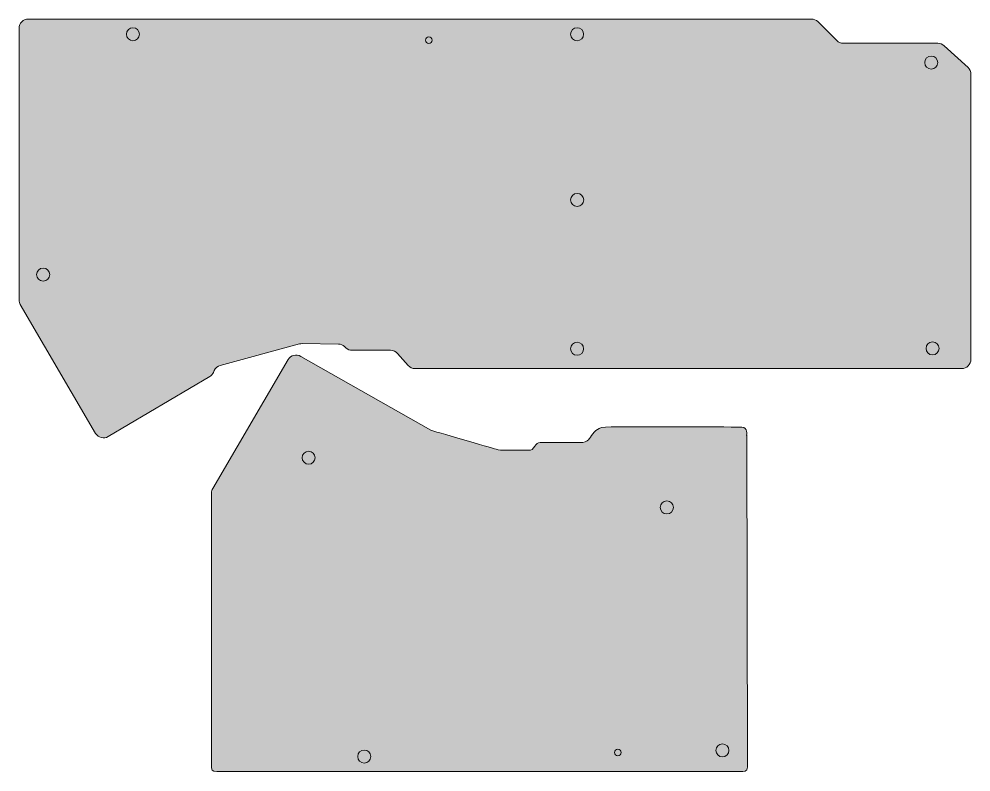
# Model space of a CAD drawing. Header units: millimetres. Extents: x 0 to 294, y 0 to 232.
import ezdxf

# ---------------------------------------------------------------- set-up
doc = ezdxf.new("R2010")
doc.units = ezdxf.units.MM
doc.header["$MEASUREMENT"] = 0
doc.layers.add('Layer 1', color=7, linetype='Continuous')

# ---------------------------------------------------------------- blocks, each defined once
blk = doc.blocks.new('block 7')
at = {"layer": 'Layer 1', "color": 7, "lineweight": 9, "true_color": 0xffffff}
blk.add_open_spline([(89.36, 98.88), (90.47, 98.88), (91.37, 97.98), (91.37, 96.87), (91.37, 95.76), (90.47, 94.86), (89.36, 94.86), (88.25, 94.86), (87.35, 95.76), (87.35, 96.87), (87.35, 97.98), (88.25, 98.88), (89.36, 98.88)], degree=3, knots=[0, 0, 0, 0, 1, 1, 1, 2, 2, 2, 3, 3, 3, 4, 4, 4, 4], dxfattribs=at)
blk = doc.blocks.new('block 8')
at = {"layer": 'Layer 1', "color": 7, "lineweight": 9, "true_color": 0xffffff}
blk.add_open_spline([(216.99, 8.61), (218.1, 8.61), (219, 7.71), (219, 6.6), (219, 5.49), (218.1, 4.59), (216.99, 4.59), (215.88, 4.59), (214.98, 5.49), (214.98, 6.6), (214.98, 7.71), (215.88, 8.61), (216.99, 8.61)], degree=3, knots=[0, 0, 0, 0, 1, 1, 1, 2, 2, 2, 3, 3, 3, 4, 4, 4, 4], dxfattribs=at)
blk = doc.blocks.new('block 9')
at = {"layer": 'Layer 1', "color": 7, "lineweight": 9, "true_color": 0xffffff}
blk.add_open_spline([(199.85, 83.54), (200.96, 83.54), (201.86, 82.64), (201.86, 81.53), (201.86, 80.42), (200.96, 79.52), (199.85, 79.52), (198.74, 79.52), (197.84, 80.42), (197.84, 81.53), (197.84, 82.64), (198.74, 83.54), (199.85, 83.54)], degree=3, knots=[0, 0, 0, 0, 1, 1, 1, 2, 2, 2, 3, 3, 3, 4, 4, 4, 4], dxfattribs=at)
blk = doc.blocks.new('block 10')
at = {"layer": 'Layer 1', "color": 7, "lineweight": 9, "true_color": 0xffffff}
blk.add_open_spline([(106.5, 6.7), (107.61, 6.7), (108.51, 5.8), (108.51, 4.69), (108.51, 3.58), (107.61, 2.68), (106.5, 2.68), (105.39, 2.68), (104.49, 3.58), (104.49, 4.69), (104.49, 5.8), (105.39, 6.7), (106.5, 6.7)], degree=3, knots=[0, 0, 0, 0, 1, 1, 1, 2, 2, 2, 3, 3, 3, 4, 4, 4, 4], dxfattribs=at)
blk = doc.blocks.new('block 12')
at = {"layer": 'Layer 1', "color": 7, "lineweight": 9, "true_color": 0xffffff}
blk.add_open_spline([(172.19, 178.4), (173.3, 178.4), (174.2, 177.5), (174.2, 176.39), (174.2, 175.28), (173.3, 174.38), (172.19, 174.38), (171.08, 174.38), (170.18, 175.28), (170.18, 176.39), (170.18, 177.5), (171.08, 178.4), (172.19, 178.4)], degree=3, knots=[0, 0, 0, 0, 1, 1, 1, 2, 2, 2, 3, 3, 3, 4, 4, 4, 4], dxfattribs=at)
blk = doc.blocks.new('block 13')
at = {"layer": 'Layer 1', "color": 7, "lineweight": 9, "true_color": 0xffffff}
blk.add_open_spline([(172.16, 229.52), (173.27, 229.52), (174.17, 228.62), (174.17, 227.51), (174.17, 226.4), (173.27, 225.5), (172.16, 225.5), (171.05, 225.5), (170.14, 226.4), (170.14, 227.51), (170.14, 228.62), (171.05, 229.52), (172.16, 229.52)], degree=3, knots=[0, 0, 0, 0, 1, 1, 1, 2, 2, 2, 3, 3, 3, 4, 4, 4, 4], dxfattribs=at)
blk = doc.blocks.new('block 14')
at = {"layer": 'Layer 1', "color": 7, "lineweight": 9, "true_color": 0xffffff}
blk.add_open_spline([(281.8, 132.61), (282.91, 132.61), (283.81, 131.71), (283.81, 130.6), (283.81, 129.49), (282.91, 128.59), (281.8, 128.59), (280.69, 128.59), (279.79, 129.49), (279.79, 130.6), (279.79, 131.71), (280.69, 132.61), (281.8, 132.61)], degree=3, knots=[0, 0, 0, 0, 1, 1, 1, 2, 2, 2, 3, 3, 3, 4, 4, 4, 4], dxfattribs=at)
blk = doc.blocks.new('block 15')
at = {"layer": 'Layer 1', "color": 7, "lineweight": 9, "true_color": 0xffffff}
blk.add_open_spline([(172.16, 132.5), (173.27, 132.5), (174.17, 131.6), (174.17, 130.49), (174.17, 129.38), (173.27, 128.48), (172.16, 128.48), (171.05, 128.48), (170.14, 129.38), (170.14, 130.49), (170.14, 131.6), (171.05, 132.5), (172.16, 132.5)], degree=3, knots=[0, 0, 0, 0, 1, 1, 1, 2, 2, 2, 3, 3, 3, 4, 4, 4, 4], dxfattribs=at)
blk = doc.blocks.new('block 16')
at = {"layer": 'Layer 1', "color": 7, "lineweight": 9, "true_color": 0xffffff}
blk.add_open_spline([(281.41, 220.77), (282.52, 220.77), (283.42, 219.87), (283.42, 218.76), (283.42, 217.65), (282.52, 216.75), (281.41, 216.75), (280.3, 216.75), (279.4, 217.65), (279.4, 218.76), (279.4, 219.87), (280.3, 220.77), (281.41, 220.77)], degree=3, knots=[0, 0, 0, 0, 1, 1, 1, 2, 2, 2, 3, 3, 3, 4, 4, 4, 4], dxfattribs=at)
blk = doc.blocks.new('block 17')
at = {"layer": 'Layer 1', "color": 7, "lineweight": 9, "true_color": 0xffffff}
blk.add_open_spline([(35.17, 229.52), (36.28, 229.52), (37.18, 228.62), (37.18, 227.51), (37.18, 226.4), (36.28, 225.5), (35.17, 225.5), (34.06, 225.5), (33.16, 226.4), (33.16, 227.51), (33.16, 228.62), (34.06, 229.52), (35.17, 229.52)], degree=3, knots=[0, 0, 0, 0, 1, 1, 1, 2, 2, 2, 3, 3, 3, 4, 4, 4, 4], dxfattribs=at)
blk = doc.blocks.new('block 11')
at = {"layer": 'Layer 1'}
for name in ['block 17', 'block 13', 'block 16', 'block 12', 'block 15', 'block 14']:
    blk.add_blockref(name, (0, 0), dxfattribs=at)
blk = doc.blocks.new('block 18')
at = {"layer": 'Layer 1', "color": 7, "lineweight": 9, "true_color": 0xffffff}
blk.add_open_spline([(7.48, 155.36), (8.59, 155.36), (9.49, 154.46), (9.49, 153.35), (9.49, 152.24), (8.59, 151.34), (7.48, 151.34), (6.37, 151.34), (5.47, 152.24), (5.47, 153.35), (5.47, 154.46), (6.37, 155.36), (7.48, 155.36)], degree=3, knots=[0, 0, 0, 0, 1, 1, 1, 2, 2, 2, 3, 3, 3, 4, 4, 4, 4], dxfattribs=at)
blk = doc.blocks.new('block 21')
at = {"layer": 'Layer 1', "true_color": 0xc2c200}
h = blk.add_hatch(color=52, dxfattribs=at)
h.dxf.hatch_style = 2
edge = h.paths.add_edge_path()
edge.add_spline(control_points=[(290.79, 124.35), (290.79, 124.35), (122.2, 124.35), (122.2, 124.35), (121.39, 124.35), (120.61, 124.71), (120.09, 125.31), (120.09, 125.31), (116.77, 129.05), (116.77, 129.05), (116.24, 129.65), (115.46, 130), (114.65, 130), (114.65, 130), (102.83, 130), (102.83, 130), (102.09, 130), (101.39, 130.28), (100.86, 130.77), (100.86, 130.77), (100.47, 131.13), (100.47, 131.13), (99.94, 131.62), (99.27, 131.9), (98.57, 131.9), (98.57, 131.9), (87.35, 132.08), (87.35, 132.08), (87.07, 132.08), (86.82, 132.04), (86.57, 131.97), (86.57, 131.97), (62.09, 125.34), (62.09, 125.34), (61.28, 125.13), (60.61, 124.57), (60.25, 123.79), (60.25, 123.79), (59.97, 123.19), (59.97, 123.19), (59.73, 122.66), (59.34, 122.24), (58.84, 121.92), (58.84, 121.92), (27.55, 103.4), (27.55, 103.4), (26.21, 102.59), (24.45, 103.05), (23.67, 104.39), (23.67, 104.39), (0.42, 144.11), (0.42, 144.11), (0.18, 144.53), (0.04, 145.03), (0.04, 145.56), (0.04, 145.56), (0.04, 211.53), (0.04, 211.53), (0.04, 220.31), (0.04, 228.35), (0.04, 229.38), (0.04, 229.38), (0.04, 229.38), (0.04, 229.38), (0.04, 230.93), (1.31, 232.2), (2.86, 232.2), (2.86, 232.2), (244.4, 232.2), (244.4, 232.2), (245.15, 232.2), (245.89, 231.92), (246.42, 231.39), (246.42, 231.39), (252.24, 225.53), (252.24, 225.53), (252.77, 225), (253.47, 224.72), (254.25, 224.72), (254.25, 224.72), (283.46, 224.72), (283.46, 224.72), (284.16, 224.72), (284.83, 224.44), (285.36, 223.98), (285.36, 223.98), (292.74, 217.24), (292.74, 217.24), (293.33, 216.71), (293.65, 215.94), (293.65, 215.16), (293.65, 215.16), (293.65, 127.21), (293.65, 127.21), (293.62, 125.62), (292.35, 124.35), (290.79, 124.35)], knot_values=[0, 0, 0, 0, 1, 1, 1, 2, 2, 2, 3, 3, 3, 4, 4, 4, 5, 5, 5, 6, 6, 6, 7, 7, 7, 8, 8, 8, 9, 9, 9, 10, 10, 10, 11, 11, 11, 12, 12, 12, 13, 13, 13, 14, 14, 14, 15, 15, 15, 16, 16, 16, 17, 17, 17, 18, 18, 18, 19, 19, 19, 20, 20, 20, 21, 21, 21, 22, 22, 22, 23, 23, 23, 24, 24, 24, 25, 25, 25, 26, 26, 26, 27, 27, 27, 28, 28, 28, 29, 29, 29, 30, 30, 30, 31, 31, 31, 32, 32, 32, 32], degree=3, periodic=1)
at = {"layer": 'Layer 1', "lineweight": 0}
blk.add_open_spline([(290.79, 124.35), (290.79, 124.35), (122.2, 124.35), (122.2, 124.35), (121.39, 124.35), (120.61, 124.71), (120.09, 125.31), (120.09, 125.31), (116.77, 129.05), (116.77, 129.05), (116.24, 129.65), (115.46, 130), (114.65, 130), (114.65, 130), (102.83, 130), (102.83, 130), (102.09, 130), (101.39, 130.28), (100.86, 130.77), (100.86, 130.77), (100.47, 131.13), (100.47, 131.13), (99.94, 131.62), (99.27, 131.9), (98.57, 131.9), (98.57, 131.9), (87.35, 132.08), (87.35, 132.08), (87.07, 132.08), (86.82, 132.04), (86.57, 131.97), (86.57, 131.97), (62.09, 125.34), (62.09, 125.34), (61.28, 125.13), (60.61, 124.57), (60.25, 123.79), (60.25, 123.79), (59.97, 123.19), (59.97, 123.19), (59.73, 122.66), (59.34, 122.24), (58.84, 121.92), (58.84, 121.92), (27.55, 103.4), (27.55, 103.4), (26.21, 102.59), (24.45, 103.05), (23.67, 104.39), (23.67, 104.39), (0.42, 144.11), (0.42, 144.11), (0.18, 144.53), (0.04, 145.03), (0.04, 145.56), (0.04, 145.56), (0.04, 211.53), (0.04, 211.53), (0.04, 220.31), (0.04, 228.35), (0.04, 229.38), (0.04, 229.38), (0.04, 229.38), (0.04, 229.38), (0.04, 230.93), (1.31, 232.2), (2.86, 232.2), (2.86, 232.2), (244.4, 232.2), (244.4, 232.2), (245.15, 232.2), (245.89, 231.92), (246.42, 231.39), (246.42, 231.39), (252.24, 225.53), (252.24, 225.53), (252.77, 225), (253.47, 224.72), (254.25, 224.72), (254.25, 224.72), (283.46, 224.72), (283.46, 224.72), (284.16, 224.72), (284.83, 224.44), (285.36, 223.98), (285.36, 223.98), (292.74, 217.24), (292.74, 217.24), (293.33, 216.71), (293.65, 215.94), (293.65, 215.16), (293.65, 215.16), (293.65, 127.21), (293.65, 127.21), (293.62, 125.62), (292.35, 124.35), (290.79, 124.35)], degree=3, knots=[0, 0, 0, 0, 1, 1, 1, 2, 2, 2, 3, 3, 3, 4, 4, 4, 5, 5, 5, 6, 6, 6, 7, 7, 7, 8, 8, 8, 9, 9, 9, 10, 10, 10, 11, 11, 11, 12, 12, 12, 13, 13, 13, 14, 14, 14, 15, 15, 15, 16, 16, 16, 17, 17, 17, 18, 18, 18, 19, 19, 19, 20, 20, 20, 21, 21, 21, 22, 22, 22, 23, 23, 23, 24, 24, 24, 25, 25, 25, 26, 26, 26, 27, 27, 27, 28, 28, 28, 29, 29, 29, 30, 30, 30, 31, 31, 31, 32, 32, 32, 32], dxfattribs=at)
at = {"layer": 'Layer 1', "color": 7, "lineweight": 9, "true_color": 0xffffff}
blk.add_open_spline([(290.79, 124.35), (290.79, 124.35), (122.2, 124.35), (122.2, 124.35), (121.39, 124.35), (120.61, 124.71), (120.09, 125.31), (120.09, 125.31), (116.77, 129.05), (116.77, 129.05), (116.24, 129.65), (115.46, 130), (114.65, 130), (114.65, 130), (102.83, 130), (102.83, 130), (102.09, 130), (101.39, 130.28), (100.86, 130.77), (100.86, 130.77), (100.47, 131.13), (100.47, 131.13), (99.94, 131.62), (99.27, 131.9), (98.57, 131.9), (98.57, 131.9), (87.35, 132.08), (87.35, 132.08), (87.07, 132.08), (86.82, 132.04), (86.57, 131.97), (86.57, 131.97), (62.09, 125.34), (62.09, 125.34), (61.28, 125.13), (60.61, 124.57), (60.25, 123.79), (60.25, 123.79), (59.97, 123.19), (59.97, 123.19), (59.73, 122.66), (59.34, 122.24), (58.84, 121.92), (58.84, 121.92), (27.55, 103.4), (27.55, 103.4), (26.21, 102.59), (24.45, 103.05), (23.67, 104.39), (23.67, 104.39), (0.42, 144.11), (0.42, 144.11), (0.18, 144.53), (0.04, 145.03), (0.04, 145.56), (0.04, 145.56), (0.04, 211.53), (0.04, 211.53), (0.04, 220.31), (0.04, 228.35), (0.04, 229.38), (0.04, 229.38), (0.04, 229.38), (0.04, 229.38), (0.04, 230.93), (1.31, 232.2), (2.86, 232.2), (2.86, 232.2), (244.4, 232.2), (244.4, 232.2), (245.15, 232.2), (245.89, 231.92), (246.42, 231.39), (246.42, 231.39), (252.24, 225.53), (252.24, 225.53), (252.77, 225), (253.47, 224.72), (254.25, 224.72), (254.25, 224.72), (283.46, 224.72), (283.46, 224.72), (284.16, 224.72), (284.83, 224.44), (285.36, 223.98), (285.36, 223.98), (292.74, 217.24), (292.74, 217.24), (293.33, 216.71), (293.65, 215.94), (293.65, 215.16), (293.65, 215.16), (293.65, 127.21), (293.65, 127.21), (293.62, 125.62), (292.35, 124.35), (290.79, 124.35)], degree=3, knots=[0, 0, 0, 0, 1, 1, 1, 2, 2, 2, 3, 3, 3, 4, 4, 4, 5, 5, 5, 6, 6, 6, 7, 7, 7, 8, 8, 8, 9, 9, 9, 10, 10, 10, 11, 11, 11, 12, 12, 12, 13, 13, 13, 14, 14, 14, 15, 15, 15, 16, 16, 16, 17, 17, 17, 18, 18, 18, 19, 19, 19, 20, 20, 20, 21, 21, 21, 22, 22, 22, 23, 23, 23, 24, 24, 24, 25, 25, 25, 26, 26, 26, 27, 27, 27, 28, 28, 28, 29, 29, 29, 30, 30, 30, 31, 31, 31, 32, 32, 32, 32], dxfattribs=at)
blk = doc.blocks.new('block 20')
at = {"layer": 'Layer 1'}
blk.add_blockref('block 21', (0, 0), dxfattribs=at)
blk = doc.blocks.new('block 19')
at = {"layer": 'Layer 1'}
blk.add_blockref('block 20', (0, 0), dxfattribs=at)
blk = doc.blocks.new('block 4')
at = {"layer": 'Layer 1', "true_color": 0xc2c200}
h = blk.add_hatch(color=52, dxfattribs=at)
h.dxf.hatch_style = 2
edge = h.paths.add_edge_path()
edge.add_spline(control_points=[(224.47, 103.72), (224.37, 103.89), (224.97, 106.19), (222.99, 106.33), (222.78, 106.33), (188.63, 106.47), (180.94, 106.33), (179.03, 106.29), (178.36, 105.52), (178.29, 105.48), (177.27, 104.78), (175.75, 102.48), (175.75, 102.48), (175.22, 101.88), (174.13, 101.53), (173.32, 101.53), (173.32, 101.53), (161.29, 101.56), (161.29, 101.56), (160.55, 101.56), (160.02, 101.42), (159.49, 100.89), (159.49, 100.89), (159.49, 100.89), (159.49, 100.89), (158.96, 100.4), (158.57, 99.27), (157.83, 99.24), (157.83, 99.24), (151.55, 99.13), (148.91, 99.17), (148.73, 99.17), (147.07, 99.41), (146.65, 99.62), (146.4, 99.73), (127.32, 105.27), (127.07, 105.34), (127.07, 105.34), (86.92, 128.13), (86.92, 128.13), (85.58, 128.94), (83.82, 128.48), (83.04, 127.14), (83.04, 127.14), (59.8, 87.42), (59.8, 87.42), (59.55, 86.99), (59.41, 86.5), (59.41, 85.97), (59.41, 85.97), (59.41, 3.99), (59.41, 3.99), (59.41, 3.99), (59.41, 2.15), (59.41, 2.15), (59.41, 0.6), (59.44, 0.07), (61, 0.07), (61, 0.07), (222.71, 0.11), (222.71, 0.11), (223.45, 0.11), (224.72, -0.07), (224.72, 1.41), (224.72, 1.41), (224.47, 103.72), (224.47, 103.72)], knot_values=[0, 0, 0, 0, 1, 1, 1, 2, 2, 2, 3, 3, 3, 4, 4, 4, 5, 5, 5, 6, 6, 6, 7, 7, 7, 8, 8, 8, 9, 9, 9, 10, 10, 10, 11, 11, 11, 12, 12, 12, 13, 13, 13, 14, 14, 14, 15, 15, 15, 16, 16, 16, 17, 17, 17, 18, 18, 18, 19, 19, 19, 20, 20, 20, 21, 21, 21, 22, 22, 22, 22], degree=3, periodic=1)
at = {"layer": 'Layer 1', "color": 7, "lineweight": 9, "true_color": 0xffffff}
blk.add_open_spline([(224.47, 103.72), (224.37, 103.89), (224.97, 106.19), (222.99, 106.33), (222.78, 106.33), (188.63, 106.47), (180.94, 106.33), (179.03, 106.29), (178.36, 105.52), (178.29, 105.48), (177.27, 104.78), (175.75, 102.48), (175.75, 102.48), (175.22, 101.88), (174.13, 101.53), (173.32, 101.53), (173.32, 101.53), (161.29, 101.56), (161.29, 101.56), (160.55, 101.56), (160.02, 101.42), (159.49, 100.89), (159.49, 100.89), (159.49, 100.89), (159.49, 100.89), (158.96, 100.4), (158.57, 99.27), (157.83, 99.24), (157.83, 99.24), (151.55, 99.13), (148.91, 99.17), (148.73, 99.17), (147.07, 99.41), (146.65, 99.62), (146.4, 99.73), (127.32, 105.27), (127.07, 105.34), (127.07, 105.34), (86.92, 128.13), (86.92, 128.13), (85.58, 128.94), (83.82, 128.48), (83.04, 127.14), (83.04, 127.14), (59.8, 87.42), (59.8, 87.42), (59.55, 86.99), (59.41, 86.5), (59.41, 85.97), (59.41, 85.97), (59.41, 3.99), (59.41, 3.99), (59.41, 3.99), (59.41, 2.15), (59.41, 2.15), (59.41, 0.6), (59.44, 0.07), (61, 0.07), (61, 0.07), (222.71, 0.11), (222.71, 0.11), (223.45, 0.11), (224.72, -0.07), (224.72, 1.41), (224.72, 1.41), (224.47, 103.72), (224.47, 103.72)], degree=3, knots=[0, 0, 0, 0, 1, 1, 1, 2, 2, 2, 3, 3, 3, 4, 4, 4, 5, 5, 5, 6, 6, 6, 7, 7, 7, 8, 8, 8, 9, 9, 9, 10, 10, 10, 11, 11, 11, 12, 12, 12, 13, 13, 13, 14, 14, 14, 15, 15, 15, 16, 16, 16, 17, 17, 17, 18, 18, 18, 19, 19, 19, 20, 20, 20, 21, 21, 21, 22, 22, 22, 22], dxfattribs=at)
at = {"layer": 'Layer 1'}
for name in ['block 19', 'block 11', 'block 18', 'block 7', 'block 9', 'block 10', 'block 8']:
    blk.add_blockref(name, (0, 0), dxfattribs=at)
blk = doc.blocks.new('block 3')
at = {"layer": 'Layer 1', "color": 7, "lineweight": 9, "true_color": 0xffffff}
blk.add_open_spline([(126.4, 226.73), (126.97, 226.73), (127.42, 226.27), (127.42, 225.71), (127.42, 225.14), (126.97, 224.68), (126.4, 224.68), (125.84, 224.68), (125.38, 225.14), (125.38, 225.71), (125.38, 226.27), (125.84, 226.73), (126.4, 226.73)], degree=3, knots=[0, 0, 0, 0, 1, 1, 1, 2, 2, 2, 3, 3, 3, 4, 4, 4, 4], dxfattribs=at)
at = {"layer": 'Layer 1'}
blk.add_blockref('block 4', (0, 0), dxfattribs=at)
blk = doc.blocks.new('block 2')
at = {"layer": 'Layer 1'}
blk.add_blockref('block 3', (0, 0), dxfattribs=at)
blk = doc.blocks.new('block 24')
at = {"layer": 'Layer 1', "color": 7, "lineweight": 9, "true_color": 0xffffff}
blk.add_open_spline([(184.71, 6.98), (185.28, 6.98), (185.74, 6.53), (185.74, 5.96), (185.74, 5.4), (185.28, 4.94), (184.71, 4.94), (184.15, 4.94), (183.69, 5.4), (183.69, 5.96), (183.69, 6.53), (184.15, 6.98), (184.71, 6.98)], degree=3, knots=[0, 0, 0, 0, 1, 1, 1, 2, 2, 2, 3, 3, 3, 4, 4, 4, 4], dxfattribs=at)
blk = doc.blocks.new('block 23')
at = {"layer": 'Layer 1'}
blk.add_blockref('block 24', (0, 0), dxfattribs=at)

msp = doc.modelspace()

# ---------------------------------------------------------------- block references
at = {"layer": 'Layer 1'}
for name in ['block 2', 'block 23']:
    msp.add_blockref(name, (0, 0), dxfattribs=at)

doc.saveas('drawing.dxf')
